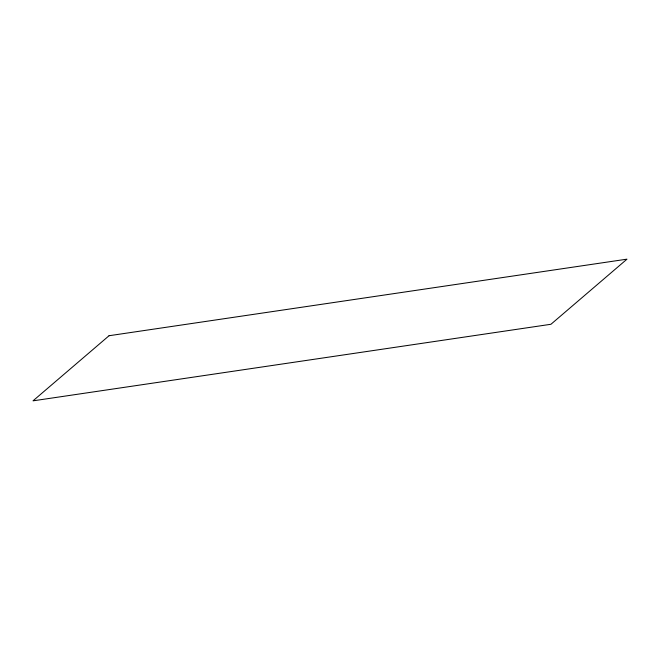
<?xml version="1.0" encoding="UTF-8"?>
<svg xmlns="http://www.w3.org/2000/svg" width="660" height="660" viewBox="0 0 660 660"><rect width="100%" height="100%" fill="white"/><g stroke="black" fill="none" stroke-linecap="round" stroke-linejoin="round"><path stroke-width="0.99" d="M109.057 335.725L33 400.843L550.943 324.274L627 259.157L109.057 335.725"/></g></svg>
